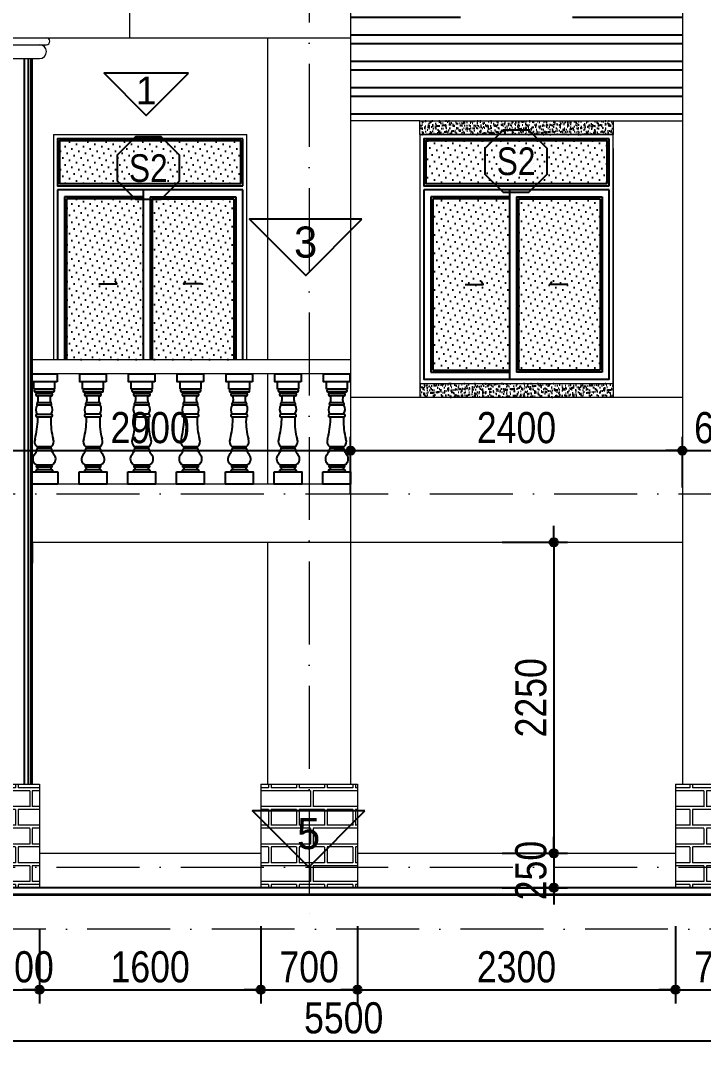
# Model space of a CAD drawing. Extents: x -1107188 to -523840, y 39692 to 514392.
# Drawn here: x -1079960 to -1075025, y 436156 to 443711 of the extents above; entities that cross this region are included whole.
import ezdxf
from ezdxf.enums import TextEntityAlignment as Align

# ---------------------------------------------------------------- set-up
doc = ezdxf.new("R2010")
doc.units = 0
doc.linetypes.add('ACAD_ISO10W100', pattern=[18, 12, -3, 0, -3])
doc.layers.get('DEFPOINTS').update_dxf_attribs({"linetype": 'CONTINUOUS'})
for name, color, linetype in [('DIM', 1, 'CONTINUOUS'), ('DOOR', 20, 'CONTINUOUS'), ('HACTH', 8, 'CONTINUOUS'), ('HATCH', 8, 'CONTINUOUS'), ('KINH 1', 142, 'CONTINUOUS'), ('TAGS', 60, 'CONTINUOUS'), ('TUONG', 131, 'CONTINUOUS')]:
    doc.layers.add(name, color=color, linetype=linetype)
for name, color, linetype, lineweight in [('HACHT', 8, 'CONTINUOUS', 5), ('NET-THAY', 2, 'CONTINUOUS', 13), ('TRUC', 24, 'CONTINUOUS', 0)]:
    doc.layers.add(name, color=color, linetype=linetype, lineweight=lineweight)
doc.styles.add('AVO', font='')
doc.styles.add('HEL-CONDENSE', font='')
doc.styles.add('VNI-HELVE-CONDENSEN', font='')
doc.styles.get('AVO').set_extended_font_data('VNI-Avo')
doc.styles.get('HEL-CONDENSE').set_extended_font_data('VNI-Helve-Condense')
doc.styles.get('VNI-HELVE-CONDENSEN').set_extended_font_data('VNI-Helve-Condense')
doc.dimstyles.new('D100', dxfattribs={"dimtxt": 225, "dimasz": 1.2, "dimexe": 100, "dimexo": 0, "dimgap": 50, "dimtad": 1, "dimdec": 0, "dimzin": 13, "dimdsep": 46, "dimtxsty": 'HEL-CONDENSE', "dimblk": 'D50', "dimcen": 0, "dimclrd": 1, "dimclre": 1, "dimclrt": 7, "dimadec": 0, "dimazin": 0, "dimtfac": 1, "dimtdec": 0, "dimtmove": 0, "dimatfit": 3, "dimldrblk": 'D50', "dimfxl": 1, "dimtolj": 1, "dimtzin": 13, "dimarcsym": 0})
pattern_1 = [(180, (-2397851.25, 149288.5), (-3e-14, -270.968), [387.35, -19.05]), (180, (-2397851.25, 149174.2), (-3e-14, -270.968), [387.35, -19.05]), (180, (-2397952.85, 149153), (-3e-14, -270.968), [184.15, -19.05]), (180, (-2397952.85, 149038.7), (-3e-14, -270.968), [184.15, -19.05]), (270, (-2397851.25, 149288.5), (406.4, -7e-14), [114.3, -156.6672]), (270, (-2397832.2, 149288.5), (406.4, -7e-14), [114.3, -156.6672]), (270, (-2397952.85, 149153.01), (203.2, -4e-14), [114.3, -156.6672]), (270, (-2397933.8, 149153.01), (203.2, -4e-14), [114.3, -156.6672])]
pattern_2 = [(37.5, (-2397851.25, 149588.495), (-1.2000235, 36.7059928), [0, -28.956, 0, -32.385, 0, -30.95625]), (7.5, (-2397851.25, 149588.495), (33.7142462, 53.7618825), [0, -15.621, 0, -26.0985, 0, -10.00125]), (327.5, (-2397874.68, 149588.495), (59.3244278, 0.10778885), [0, -9.525, 0, -34.29, 0, -44.7675]), (317.5, (-2397874.68, 149588.495), (57.266734, 16.7196992), [0, -4.7625, 0, -22.479, 0, -25.7175])]

# ---------------------------------------------------------------- blocks, each defined once
blk = doc.blocks.new('D50')
at = {"layer": 'DIM'}
blk.add_hatch(color=256, dxfattribs=at).paths.add_polyline_path([(25, 0, 1), (-25, 0, 1)])
blk.add_line((25, 0), (100, 0), dxfattribs=at)
blk.add_circle((0, 0), 25, dxfattribs=at)
blk = doc.blocks.new('*D622')
at = {"layer": 'DEFPOINTS', "color": 0, "transparency": 16777216}
for p in [(-1080374.6, 437005), (-1074874.6, 437005), (-1074874.6, 436331.5)]:
    blk.add_point(p, dxfattribs=at)
at = {"layer": 'DIM', "color": 1, "lineweight": -2, "transparency": 16777216}
for p, q in [((-1080374.6, 437005), (-1080374.6, 436231.5)), ((-1074874.6, 437005), (-1074874.6, 436231.5)), ((-1080373.4, 436331.5), (-1074875.8, 436331.5))]:
    blk.add_line(p, q, dxfattribs=at)
at = {"layer": 'DIM', "color": 1, "lineweight": -2, "transparency": 16777216, "xscale": 1.199999999999999, "yscale": 1.199999999999999, "zscale": 1.199999999999999, "rotation": 180}
blk.add_blockref('D50', (-1080374.6, 436331.5), dxfattribs=at)
at = {"layer": 'DIM', "color": 1, "lineweight": -2, "transparency": 16777216, "xscale": 1.199999999999999, "yscale": 1.199999999999999, "zscale": 1.199999999999999}
blk.add_blockref('D50', (-1074874.6, 436331.5), dxfattribs=at)
at = {"layer": 'DIM', "color": 7, "transparency": 16777216, "insert": (-1077624.6, 436496.4), "char_height": 225, "attachment_point": 5, "style": 'HEL-CONDENSE'}
blk.add_mtext('\\A1;5500', dxfattribs=at)
blk = doc.blocks.new('*D625')
at = {"layer": 'DEFPOINTS', "color": 0, "transparency": 16777216}
for p in [(-1098874.6, 437005), (-1065874.6, 437005), (-1065874.6, 435848.2)]:
    blk.add_point(p, dxfattribs=at)
at = {"layer": 'DIM', "color": 1, "lineweight": -2, "transparency": 16777216}
for p, q in [((-1098874.6, 437005), (-1098874.6, 435748.2)), ((-1065874.6, 437005), (-1065874.6, 435748.2)), ((-1098873.4, 435848.2), (-1065875.8, 435848.2))]:
    blk.add_line(p, q, dxfattribs=at)
at = {"layer": 'DIM', "color": 1, "lineweight": -2, "transparency": 16777216, "xscale": 1.199999999999999, "yscale": 1.199999999999999, "zscale": 1.199999999999999, "rotation": 180}
blk.add_blockref('D50', (-1098874.6, 435848.2), dxfattribs=at)
at = {"layer": 'DIM', "color": 1, "lineweight": -2, "transparency": 16777216, "xscale": 1.199999999999999, "yscale": 1.199999999999999, "zscale": 1.199999999999999}
blk.add_blockref('D50', (-1065874.6, 435848.2), dxfattribs=at)
at = {"layer": 'DIM', "color": 7, "transparency": 16777216, "insert": (-1082374.6, 436013.1), "char_height": 225, "attachment_point": 5, "style": 'HEL-CONDENSE'}
blk.add_mtext('\\A1;33000', dxfattribs=at)
blk = doc.blocks.new('KH-CUADI')
at = {"layer": 'TAGS'}
blk.add_lwpolyline([(-124, 300), (-300, 124), (-300, -124), (-124, -300), (124, -300), (300, -124), (300, 124), (124, 300)], close=True, dxfattribs=at)
at = {"layer": 'TAGS', "style": 'VNI-HELVE-CONDENSEN'}
blk.add_attdef('D', text='', height=300, dxfattribs=at).set_placement((0, 0), align=Align.MIDDLE)
blk = doc.blocks.new('A$C5F62150E')
at = {"layer": 'KINH 1'}
h = blk.add_hatch(dxfattribs=at)
h.set_pattern_fill('DOTS', color=256, scale=750, angle=45, style=0)
h.set_pattern_definition([(45, (0, 0), (-16.5728, 49.71845), [0, -46.875])])
h.paths.add_polyline_path([(2528.9, 1072.2), (1218.9, 1072.2), (1218.9, 762.2), (2528.9, 762.2)])
h.paths.add_polyline_path([(1823.9, 652.2), (1268.9, 652.2), (1268.9, -587.8), (1823.9, -587.8)])
h.paths.add_polyline_path([(2478.9, 652.2), (1888.9, 652.2), (1888.9, -587.8), (2478.9, -587.8)])
at = {"layer": 'DOOR'}
for p, q in [((2543.9, 747.2), (2543.9, 1087.2)), ((2543.9, 717.2), (1203.9, 717.2)), ((1823.9, 717.2), (1823.9, -652.8)), ((1823.9, 667.2), (1253.9, 667.2)), ((1253.9, 667.2), (1253.9, -602.8)), ((1873.9, 667.2), (1873.9, -602.8)), ((1873.9, 667.2), (2493.9, 667.2)), ((2493.9, 667.2), (2493.9, -602.8)), ((1253.9, -602.8), (1823.9, -602.8)), ((2493.9, -602.8), (1873.9, -602.8))]:
    blk.add_line(p, q, dxfattribs=at)
at = {"layer": 'DOOR', "color": 8}
for p, q in [((1823.9, 652.2), (1268.9, 652.2)), ((1268.9, 652.2), (1268.9, -587.8)), ((1888.9, 652.2), (1888.9, -587.8)), ((1888.9, 652.2), (2478.9, 652.2)), ((2478.9, 652.2), (2478.9, -587.8)), ((1268.9, -587.8), (1823.9, -587.8)), ((2478.9, -587.8), (1888.9, -587.8))]:
    blk.add_line(p, q, dxfattribs=at)
at = {"layer": 'DOOR'}
for points in [[(2543.9, 1087.2), (1203.9, 1087.2), (1203.9, 747.2), (2543.9, 747.2)], [(1203.9, 717.2), (1203.9, -652.8), (2543.9, -652.8), (2543.9, 717.2)], [(1501.6, 32.3), (1632, 32.3), (1618.7, 53)], [(2246.2, 32.3), (2115.8, 32.3), (2129.1, 53)]]:
    blk.add_lwpolyline(points, dxfattribs=at)
at = {"layer": 'DOOR', "color": 8}
blk.add_lwpolyline([(2528.9, 762.2), (2528.9, 1072.2), (1218.9, 1072.2), (1218.9, 762.2), (2528.9, 762.2)], close=True, dxfattribs=at)
at = {"layer": 'NET-THAY'}
for p, q in [((1173.9, 1117.2), (2573.9, 1117.2)), ((2573.9, -682.8), (2573.9, 1117.2)), ((1173.9, -682.8), (2573.9, -682.8))]:
    blk.add_line(p, q, dxfattribs=at)
blk.add_lwpolyline([(1173.9, 1117.2), (1173.9, -682.8)], dxfattribs=at)
at = {"layer": 'TAGS', "linetype": 'Continuous'}
ref = blk.add_blockref('KH-CUADI', (1871, 924.3), dxfattribs=dict(at, xscale=0.75, yscale=0.75, zscale=0.75, rotation=180))
ref.add_attrib('D', 'S2', dxfattribs={"color": 7, "height": 200, "style": 'VNI-HELVE-CONDENSEN'}).set_placement((1871, 924.3), align=Align.MIDDLE)
blk = doc.blocks.new('A$C316E34DD')
at = {"layer": 'HATCH', "ltscale": 100}
for p, q in [((-1700, -1131), (-1700, -600)), ((-200, -600), (-200, -1131)), ((-1553, -1131), (-1700, -1131)), ((-326, -1321), (-1548, -1321)), ((-310, -1131), (-1545, -1131)), ((-366, -1442), (-1534, -1442)), ((-200, -1131), (-310, -1131)), ((-476, -2106), (-1424, -2106)), ((-418, -1607), (-1405, -1607)), ((-445, -2268), (-1455, -2268)), ((-1477, -3145), (-1477, -3145)), ((-1407, -3305), (-1407, -3145)), ((-456, -3145), (-456, -3305)), ((-423, -3145), (-423, -3145)), ((-423, -3145), (-423, -3145)), ((-1483, -6769), (-1506, -6769)), ((-407, -6769), (-1483, -6769)), ((-1471, -6664), (-1471, -6629)), ((-419, -6629), (-1471, -6629)), ((-419, -6664), (-419, -6629)), ((-407, -6769), (-384, -6769)), ((-1950, -7509), (-1950, -7100)), ((-1950, -7100), (50, -7100)), ((-1553, -7092), (-1553, -7065)), ((-1506, -6960), (-1483, -6960)), ((-408, -6960), (-1483, -6960)), ((-384, -6960), (-407, -6960)), ((-337, -7100), (-337, -7065)), ((50, -7100), (50, -8000))]:
    blk.add_line(p, q, dxfattribs=at)
at = {"layer": 'HATCH'}
for p, q in [((-477, -2942), (-1423, -2942)), ((-423, -3145), (-1477, -3145)), ((-1407, -3305), (-1407, -3305)), ((-428, -5284), (-1462, -5284)), ((-411, -5584), (-1479, -5584)), ((-428, -5422), (-1462, -5422))]:
    blk.add_line(p, q, dxfattribs=at)
at = {"layer": 'HATCH', "ltscale": 100}
for points in [[(0, -600), (-1900, -600), (-1900, 0), (0, 0)], [(-1950, -7100), (50, -7100), (50, -8000), (-1950, -8000)]]:
    blk.add_lwpolyline(points, close=True, dxfattribs=at)
for centre, radius, start, end in [((-1568, -1226), 96.1, 81.04063, 278.95937), ((-1443, -1504), 110, 145.74499, 290.55759), ((-1544, -1381), 61.1, 279.00745, 98.57104), ((-457, -1504), 110, 249.44241, 34.25501), ((-356, -1381), 61.1, 81.42896, 260.99255), ((-295, -1226), 96.1, 261.04063, 98.95937), ((-1397, -2195), 93.4, 106.5212, 231.38032), ((-2166, -1828), 793, 339.46604, 16.15651), ((266, -1828), 793, 163.84349, 200.53396), ((-503, -2195), 93.4, 308.61968, 73.4788), ((-1011, -2588), 548, 144.26256, 219.8085), ((-1447, -3044), 105, 76.61742, 253.45106), ((-878, -2585), 537, 318.27536, 36.14377), ((-453, -3044), 105, 286.54894, 103.38258), ((-7920, -3111), 6516, 345.58132, 358.29559), ((4019, -3512), 4480, 177.34976, 195.82371), ((-1216, -4924), 437, 154.15261, 235.68676), ((-1472, -5353), 69.6, 277.58369, 82.41631), ((-418, -5353), 69.6, 97.58369, 262.41631), ((-684, -4924), 437, 304.31324, 25.84739), ((-1276, -6170), 499, 154.73284, 247.08631), ((-6002, -2837), 5292, 323.87103, 328.73129), ((-1388, -5511), 116, 129.86233, 218.70042), ((-502, -5511), 116, 321.29958, 50.13767), ((-614, -6170), 499, 292.91369, 25.26716), ((4112, -2837), 5292, 211.26871, 216.12897), ((-1455, -6728), 65.2, 103.49234, 219.78106), ((-1512, -6865), 99.6, 287.26116, 72.73884), ((-378, -6865), 99.6, 107.26116, 252.73884), ((-435, -6728), 65.2, 320.21894, 76.50766), ((-1494, -7028), 69.2, 99.62604, 212.15859), ((-396, -7028), 69.2, 327.84141, 80.37396)]:
    blk.add_arc(centre, radius, start, end, dxfattribs=at)
blk = doc.blocks.new('*D646')
at = {"layer": 'DEFPOINTS', "color": 0, "linetype": 'Continuous', "transparency": 16777216}
for p in [(-1077574.6, 440602), (-1080474.6, 440429.8), (-1077574.6, 440288.7)]:
    blk.add_point(p, dxfattribs=at)
at = {"layer": 'DIM', "color": 1, "linetype": 'Continuous', "lineweight": -2, "transparency": 16777216}
for p, q in [((-1080474.6, 440429.8), (-1080474.6, 440702)), ((-1077574.6, 440288.7), (-1077574.6, 440702)), ((-1080473.4, 440602), (-1077575.8, 440602))]:
    blk.add_line(p, q, dxfattribs=at)
at = {"layer": 'DIM', "color": 1, "linetype": 'Continuous', "lineweight": -2, "transparency": 16777216, "xscale": 1.199999999999999, "yscale": 1.199999999999999, "zscale": 1.199999999999999, "rotation": 180}
blk.add_blockref('D50', (-1080474.6, 440602), dxfattribs=at)
at = {"layer": 'DIM', "color": 1, "linetype": 'Continuous', "lineweight": -2, "transparency": 16777216, "xscale": 1.199999999999999, "yscale": 1.199999999999999, "zscale": 1.199999999999999}
blk.add_blockref('D50', (-1077574.6, 440602), dxfattribs=at)
at = {"layer": 'DIM', "color": 7, "linetype": 'Continuous', "transparency": 16777216, "insert": (-1079024.6, 440766.9), "char_height": 225, "attachment_point": 5, "style": 'HEL-CONDENSE'}
blk.add_mtext('\\A1;2900', dxfattribs=at)
blk = doc.blocks.new('*D659')
at = {"layer": 'DEFPOINTS', "color": 0, "linetype": 'Continuous', "transparency": 16777216}
for p in [(-1075174.6, 440602), (-1075174.6, 440335.8), (-1077574.6, 440288.7)]:
    blk.add_point(p, dxfattribs=at)
at = {"layer": 'DIM', "color": 1, "linetype": 'Continuous', "lineweight": -2, "transparency": 16777216}
for p, q in [((-1077574.6, 440288.7), (-1077574.6, 440702)), ((-1075174.6, 440335.8), (-1075174.6, 440702)), ((-1077573.4, 440602), (-1075175.8, 440602))]:
    blk.add_line(p, q, dxfattribs=at)
at = {"layer": 'DIM', "color": 1, "linetype": 'Continuous', "lineweight": -2, "transparency": 16777216, "xscale": 1.199999999999999, "yscale": 1.199999999999999, "zscale": 1.199999999999999, "rotation": 180}
blk.add_blockref('D50', (-1077574.6, 440602), dxfattribs=at)
at = {"layer": 'DIM', "color": 1, "linetype": 'Continuous', "lineweight": -2, "transparency": 16777216, "xscale": 1.199999999999999, "yscale": 1.199999999999999, "zscale": 1.199999999999999}
blk.add_blockref('D50', (-1075174.6, 440602), dxfattribs=at)
at = {"layer": 'DIM', "color": 7, "linetype": 'Continuous', "transparency": 16777216, "insert": (-1076374.6, 440766.9), "char_height": 225, "attachment_point": 5, "style": 'HEL-CONDENSE'}
blk.add_mtext('\\A1;2400', dxfattribs=at)
blk = doc.blocks.new('*D660')
at = {"layer": 'DEFPOINTS', "color": 0, "linetype": 'Continuous', "transparency": 16777216}
for p in [(-1074574.6, 440602), (-1075174.6, 440335.8), (-1074574.6, 440388.3)]:
    blk.add_point(p, dxfattribs=at)
at = {"layer": 'DIM', "color": 1, "linetype": 'Continuous', "lineweight": -2, "transparency": 16777216}
for p, q in [((-1075174.6, 440335.8), (-1075174.6, 440702)), ((-1074574.6, 440388.3), (-1074574.6, 440702)), ((-1075173.4, 440602), (-1074575.8, 440602))]:
    blk.add_line(p, q, dxfattribs=at)
at = {"layer": 'DIM', "color": 1, "linetype": 'Continuous', "lineweight": -2, "transparency": 16777216, "xscale": 1.199999999999999, "yscale": 1.199999999999999, "zscale": 1.199999999999999, "rotation": 180}
blk.add_blockref('D50', (-1075174.6, 440602), dxfattribs=at)
at = {"layer": 'DIM', "color": 1, "linetype": 'Continuous', "lineweight": -2, "transparency": 16777216, "xscale": 1.199999999999999, "yscale": 1.199999999999999, "zscale": 1.199999999999999}
blk.add_blockref('D50', (-1074574.6, 440602), dxfattribs=at)
at = {"layer": 'DIM', "color": 7, "linetype": 'Continuous', "transparency": 16777216, "insert": (-1074874.6, 440766.9), "char_height": 225, "attachment_point": 5, "style": 'HEL-CONDENSE'}
blk.add_mtext('\\A1;600', dxfattribs=at)
blk = doc.blocks.new('*D717')
at = {"layer": 'DEFPOINTS', "color": 0, "linetype": 'Continuous', "transparency": 16777216}
for p in [(-1080224.6, 437129.3), (-1079824.6, 437139.7), (-1079824.6, 436700.7)]:
    blk.add_point(p, dxfattribs=at)
at = {"layer": 'DIM', "color": 1, "linetype": 'Continuous', "lineweight": -2, "transparency": 16777216}
for p, q in [((-1080224.6, 437129.3), (-1080224.6, 436600.7)), ((-1079824.6, 437139.7), (-1079824.6, 436600.7)), ((-1080223.4, 436700.7), (-1079825.8, 436700.7))]:
    blk.add_line(p, q, dxfattribs=at)
at = {"layer": 'DIM', "color": 1, "linetype": 'Continuous', "lineweight": -2, "transparency": 16777216, "xscale": 1.199999999999999, "yscale": 1.199999999999999, "zscale": 1.199999999999999, "rotation": 180}
blk.add_blockref('D50', (-1080224.6, 436700.7), dxfattribs=at)
at = {"layer": 'DIM', "color": 1, "linetype": 'Continuous', "lineweight": -2, "transparency": 16777216, "xscale": 1.199999999999999, "yscale": 1.199999999999999, "zscale": 1.199999999999999}
blk.add_blockref('D50', (-1079824.6, 436700.7), dxfattribs=at)
at = {"layer": 'DIM', "color": 7, "linetype": 'Continuous', "transparency": 16777216, "insert": (-1079936.8, 436865.6), "char_height": 225, "attachment_point": 5, "style": 'HEL-CONDENSE'}
blk.add_mtext('\\A1;400', dxfattribs=at)
blk = doc.blocks.new('*D718')
at = {"layer": 'DEFPOINTS', "color": 0, "linetype": 'Continuous', "transparency": 16777216}
for p in [(-1078224.6, 437162), (-1079824.6, 437139.7), (-1078224.6, 436700.7)]:
    blk.add_point(p, dxfattribs=at)
at = {"layer": 'DIM', "color": 1, "linetype": 'Continuous', "lineweight": -2, "transparency": 16777216}
for p, q in [((-1078224.6, 437162), (-1078224.6, 436600.7)), ((-1079824.6, 437139.7), (-1079824.6, 436600.7)), ((-1079823.4, 436700.7), (-1078225.8, 436700.7))]:
    blk.add_line(p, q, dxfattribs=at)
at = {"layer": 'DIM', "color": 1, "linetype": 'Continuous', "lineweight": -2, "transparency": 16777216, "xscale": 1.199999999999999, "yscale": 1.199999999999999, "zscale": 1.199999999999999, "rotation": 180}
blk.add_blockref('D50', (-1079824.6, 436700.7), dxfattribs=at)
at = {"layer": 'DIM', "color": 1, "linetype": 'Continuous', "lineweight": -2, "transparency": 16777216, "xscale": 1.199999999999999, "yscale": 1.199999999999999, "zscale": 1.199999999999999}
blk.add_blockref('D50', (-1078224.6, 436700.7), dxfattribs=at)
at = {"layer": 'DIM', "color": 7, "linetype": 'Continuous', "transparency": 16777216, "insert": (-1079024.6, 436865.6), "char_height": 225, "attachment_point": 5, "style": 'HEL-CONDENSE'}
blk.add_mtext('\\A1;1600', dxfattribs=at)
blk = doc.blocks.new('*D719')
at = {"layer": 'DEFPOINTS', "color": 0, "linetype": 'Continuous', "transparency": 16777216}
for p in [(-1078224.6, 437162), (-1077524.6, 437162), (-1077524.6, 436700.7)]:
    blk.add_point(p, dxfattribs=at)
at = {"layer": 'DIM', "color": 1, "linetype": 'Continuous', "lineweight": -2, "transparency": 16777216}
for p, q in [((-1078224.6, 437162), (-1078224.6, 436600.7)), ((-1077524.6, 437162), (-1077524.6, 436600.7)), ((-1078223.4, 436700.7), (-1077525.8, 436700.7))]:
    blk.add_line(p, q, dxfattribs=at)
at = {"layer": 'DIM', "color": 1, "linetype": 'Continuous', "lineweight": -2, "transparency": 16777216, "xscale": 1.199999999999999, "yscale": 1.199999999999999, "zscale": 1.199999999999999, "rotation": 180}
blk.add_blockref('D50', (-1078224.6, 436700.7), dxfattribs=at)
at = {"layer": 'DIM', "color": 1, "linetype": 'Continuous', "lineweight": -2, "transparency": 16777216, "xscale": 1.199999999999999, "yscale": 1.199999999999999, "zscale": 1.199999999999999}
blk.add_blockref('D50', (-1077524.6, 436700.7), dxfattribs=at)
at = {"layer": 'DIM', "color": 7, "linetype": 'Continuous', "transparency": 16777216, "insert": (-1077874.6, 436865.6), "char_height": 225, "attachment_point": 5, "style": 'HEL-CONDENSE'}
blk.add_mtext('\\A1;700', dxfattribs=at)
blk = doc.blocks.new('*D720')
at = {"layer": 'DEFPOINTS', "color": 0, "linetype": 'Continuous', "transparency": 16777216}
for p in [(-1077524.6, 437162), (-1075224.6, 437162), (-1075224.6, 436700.7)]:
    blk.add_point(p, dxfattribs=at)
at = {"layer": 'DIM', "color": 1, "linetype": 'Continuous', "lineweight": -2, "transparency": 16777216}
for p, q in [((-1077524.6, 437162), (-1077524.6, 436600.7)), ((-1075224.6, 437162), (-1075224.6, 436600.7)), ((-1077523.4, 436700.7), (-1075225.8, 436700.7))]:
    blk.add_line(p, q, dxfattribs=at)
at = {"layer": 'DIM', "color": 1, "linetype": 'Continuous', "lineweight": -2, "transparency": 16777216, "xscale": 1.199999999999999, "yscale": 1.199999999999999, "zscale": 1.199999999999999, "rotation": 180}
blk.add_blockref('D50', (-1077524.6, 436700.7), dxfattribs=at)
at = {"layer": 'DIM', "color": 1, "linetype": 'Continuous', "lineweight": -2, "transparency": 16777216, "xscale": 1.199999999999999, "yscale": 1.199999999999999, "zscale": 1.199999999999999}
blk.add_blockref('D50', (-1075224.6, 436700.7), dxfattribs=at)
at = {"layer": 'DIM', "color": 7, "linetype": 'Continuous', "transparency": 16777216, "insert": (-1076374.6, 436865.6), "char_height": 225, "attachment_point": 5, "style": 'HEL-CONDENSE'}
blk.add_mtext('\\A1;2300', dxfattribs=at)
blk = doc.blocks.new('*D721')
at = {"layer": 'DEFPOINTS', "color": 0, "linetype": 'Continuous', "transparency": 16777216}
for p in [(-1074524.6, 437262), (-1075224.6, 437162), (-1074524.6, 436700.7)]:
    blk.add_point(p, dxfattribs=at)
at = {"layer": 'DIM', "color": 1, "linetype": 'Continuous', "lineweight": -2, "transparency": 16777216}
for p, q in [((-1074524.6, 437262), (-1074524.6, 436600.7)), ((-1075224.6, 437162), (-1075224.6, 436600.7)), ((-1075223.4, 436700.7), (-1074525.8, 436700.7))]:
    blk.add_line(p, q, dxfattribs=at)
at = {"layer": 'DIM', "color": 1, "linetype": 'Continuous', "lineweight": -2, "transparency": 16777216, "xscale": 1.199999999999999, "yscale": 1.199999999999999, "zscale": 1.199999999999999, "rotation": 180}
blk.add_blockref('D50', (-1075224.6, 436700.7), dxfattribs=at)
at = {"layer": 'DIM', "color": 1, "linetype": 'Continuous', "lineweight": -2, "transparency": 16777216, "xscale": 1.199999999999999, "yscale": 1.199999999999999, "zscale": 1.199999999999999}
blk.add_blockref('D50', (-1074524.6, 436700.7), dxfattribs=at)
at = {"layer": 'DIM', "color": 7, "linetype": 'Continuous', "transparency": 16777216, "insert": (-1074874.6, 436865.6), "char_height": 225, "attachment_point": 5, "style": 'HEL-CONDENSE'}
blk.add_mtext('\\A1;700', dxfattribs=at)
blk = doc.blocks.new('*D742')
at = {"layer": 'DEFPOINTS', "color": 0, "linetype": 'Continuous', "transparency": 16777216}
for p in [(-1076477.6, 439938.7), (-1076477.6, 437688.7), (-1076104.5, 437688.7)]:
    blk.add_point(p, dxfattribs=at)
at = {"layer": 'DIM', "color": 1, "linetype": 'Continuous', "lineweight": -2, "transparency": 16777216}
for p, q in [((-1076477.6, 439938.7), (-1076004.5, 439938.7)), ((-1076104.5, 439937.5), (-1076104.5, 437689.9)), ((-1076477.6, 437688.7), (-1076004.5, 437688.7))]:
    blk.add_line(p, q, dxfattribs=at)
at = {"layer": 'DIM', "color": 1, "linetype": 'Continuous', "lineweight": -2, "transparency": 16777216, "xscale": 1.199999999999999, "yscale": 1.199999999999999, "zscale": 1.199999999999999}
for p, rotation in [((-1076104.5, 439938.7), 90), ((-1076104.5, 437688.7), 270)]:
    blk.add_blockref('D50', p, dxfattribs=dict(at, rotation=rotation))
at = {"layer": 'DIM', "color": 7, "linetype": 'Continuous', "transparency": 16777216, "insert": (-1076269.4, 438813.7), "char_height": 225, "attachment_point": 5, "rotation": 90, "style": 'HEL-CONDENSE'}
blk.add_mtext('\\A1;2250', dxfattribs=at)
blk = doc.blocks.new('*D743')
at = {"layer": 'DEFPOINTS', "color": 0, "linetype": 'Continuous', "transparency": 16777216}
for p in [(-1076477.6, 437688.7), (-1076477.6, 437438.7), (-1076104.5, 437438.7)]:
    blk.add_point(p, dxfattribs=at)
at = {"layer": 'DIM', "color": 1, "linetype": 'Continuous', "lineweight": -2, "transparency": 16777216}
for p, q in [((-1076477.6, 437688.7), (-1076004.5, 437688.7)), ((-1076104.5, 437687.5), (-1076104.5, 437439.9)), ((-1076477.6, 437438.7), (-1076004.5, 437438.7))]:
    blk.add_line(p, q, dxfattribs=at)
at = {"layer": 'DIM', "color": 1, "linetype": 'Continuous', "lineweight": -2, "transparency": 16777216, "xscale": 1.199999999999999, "yscale": 1.199999999999999, "zscale": 1.199999999999999}
for p, rotation in [((-1076104.5, 437688.7), 90), ((-1076104.5, 437438.7), 270)]:
    blk.add_blockref('D50', p, dxfattribs=dict(at, rotation=rotation))
at = {"layer": 'DIM', "color": 7, "linetype": 'Continuous', "transparency": 16777216, "insert": (-1076269.4, 437563.7), "char_height": 225, "attachment_point": 5, "rotation": 90, "style": 'HEL-CONDENSE'}
blk.add_mtext('\\A1;250', dxfattribs=at)
blk = doc.blocks.new('TUONG-NAM')
at = {"layer": 'TAGS'}
blk.add_lwpolyline([(-452.5, -452.5), (452.5, -452.5), (0, 0)], close=True, dxfattribs=at)
at = {"layer": 'TAGS', "linetype": 'Continuous', "style": 'AVO'}
blk.add_attdef('KH-TUONG', text='', height=250, dxfattribs=at).set_placement((0.5, -269.3), align=Align.MIDDLE_CENTER)

msp = doc.modelspace()

# ---------------------------------------------------------------- hatches: boundary and pattern name
at = {"layer": 'HACHT'}
h = msp.add_hatch(dxfattribs=at)
h.set_pattern_fill('AR-BRELM', color=256, scale=2, angle=180, style=0)
h.set_pattern_definition(pattern_1)
h.paths.add_polyline_path([(-1080074.574, 438188.696), (-1080224.574, 438188.696), (-1080224.574, 437588.696), (-1080074.574, 437588.696)])
h.paths.add_polyline_path([(-1080074.574, 437588.696), (-1080224.574, 437588.696), (-1080224.574, 437438.696), (-1080074.574, 437438.696)])
h.paths.add_polyline_path([(-1079824.574, 437588.696), (-1079824.574, 438188.696), (-1080074.574, 438188.696), (-1080074.574, 437588.696)])
h.paths.add_polyline_path([(-1079824.574, 437438.696), (-1079824.574, 437588.696), (-1080074.574, 437588.696), (-1080074.574, 437438.696)])
h = msp.add_hatch(dxfattribs=at)
h.set_pattern_fill('AR-BRELM', color=256, scale=2, angle=180, style=0)
h.set_pattern_definition(pattern_1)
h.paths.add_polyline_path([(-1078224.574, 438188.696), (-1078224.574, 437438.696), (-1077524.574, 437438.696), (-1077524.574, 438188.696)])
h = msp.add_hatch(dxfattribs=at)
h.set_pattern_fill('AR-BRELM', color=256, scale=2, angle=180, style=0)
h.set_pattern_definition(pattern_1)
h.paths.add_polyline_path([(-1074524.574, 437438.696), (-1074524.574, 438188.696), (-1075224.574, 438188.696), (-1075224.574, 437438.696)])
at = {"layer": 'HACTH'}
h = msp.add_hatch(dxfattribs=at)
h.set_pattern_fill('ANSI32', color=256, scale=20, angle=135, style=0)
h.set_pattern_definition([(180, (-1261255.66, -61849.44), (-1e-14, -190.5), []), (180, (-1261319.16, -61785.94), (-1e-14, -190.5), [])])
h.paths.add_polyline_path([(-1075174.574, 444588.696), (-1077574.574, 444588.696), (-1077574.574, 443888.696), (-1076824.574, 443888.696), (-1076824.574, 444013.696, 0.41421356), (-1076774.574, 444063.696), (-1075974.574, 444063.696, 0.41421356), (-1075924.574, 444013.696), (-1075924.574, 443888.696), (-1075174.574, 443888.696)])
h.paths.add_polyline_path([(-1072174.574, 444476.815), (-1074574.574, 444476.815), (-1074574.574, 443888.696), (-1073824.574, 443888.696), (-1073824.574, 444013.696, 0.41421356), (-1073774.574, 444063.696), (-1072974.574, 444063.696, 0.41421356), (-1072924.574, 444013.696), (-1072924.574, 443888.696), (-1072174.574, 443888.696)])
h.paths.add_polyline_path([(-1072174.574, 444588.696), (-1074574.574, 444588.696), (-1074574.574, 444488.696), (-1072174.574, 444488.696)])
edge = h.paths.add_edge_path()
edge.add_line((-1077574.574, 442988.696), (-1075174.574, 442988.696))
edge.add_line((-1075174.574, 442988.696), (-1075174.574, 443888.696))
edge.add_line((-1075174.574, 443888.696), (-1075924.574, 443888.696))
edge.add_line((-1075924.574, 443888.696), (-1075924.574, 443763.696))
edge.add_arc((-1075924.574, 443713.696), 50, 90, 180)
edge.add_line((-1075974.574, 443713.696), (-1076774.574, 443713.696))
edge.add_arc((-1076824.574, 443713.696), 50, 0, 90)
edge.add_line((-1076824.574, 443763.696), (-1076824.574, 443888.696))
edge.add_line((-1076824.574, 443888.696), (-1077574.574, 443888.696))
edge.add_line((-1077574.574, 443888.696), (-1077574.574, 442988.696))
edge = h.paths.add_edge_path()
edge.add_line((-1074574.574, 442988.696), (-1072174.574, 442988.696))
edge.add_line((-1072174.574, 442988.696), (-1072174.574, 443888.696))
edge.add_line((-1072174.574, 443888.696), (-1072924.574, 443888.696))
edge.add_line((-1072924.574, 443888.696), (-1072924.574, 443763.696))
edge.add_arc((-1072924.574, 443713.696), 50, 90, 180)
edge.add_line((-1072974.574, 443713.696), (-1073774.574, 443713.696))
edge.add_arc((-1073824.574, 443713.696), 50, 0, 90)
edge.add_line((-1073824.574, 443763.696), (-1073824.574, 443888.696))
edge.add_line((-1073824.574, 443888.696), (-1074574.574, 443888.696))
edge.add_line((-1074574.574, 443888.696), (-1074574.574, 442988.696))
at = {"layer": 'HATCH'}
h = msp.add_hatch(dxfattribs=at)
h.set_pattern_fill('AR-SAND', color=256, scale=0.75, style=0)
h.set_pattern_definition(pattern_2)
h.paths.add_polyline_path([(-1077074.579, 442988.696), (-1075674.579, 442988.696), (-1075674.579, 442888.696), (-1077074.579, 442888.696)])
h = msp.add_hatch(dxfattribs=at)
h.set_pattern_fill('AR-SAND', color=256, scale=0.75, style=0)
h.set_pattern_definition(pattern_2)
h.paths.add_polyline_path([(-1075674.574, 441088.696), (-1077074.574, 441088.696), (-1077074.574, 440988.696), (-1075674.574, 440988.696)])
at = {"layer": 'KINH 1'}
h = msp.add_hatch(dxfattribs=at)
h.set_pattern_fill('DOTS', color=256, scale=750, angle=45, style=0)
h.set_pattern_definition([(45, (-2142156.77, 739920.2), (-16.5728152, 49.7184456), [0, -46.875])])
h.paths.add_polyline_path([(-1078419.574, 442423.696), (-1079009.574, 442423.696), (-1079009.574, 441258.696), (-1078419.574, 441258.696)])
h.paths.add_polyline_path([(-1079074.574, 442423.696), (-1079629.574, 442423.696), (-1079629.574, 441258.696), (-1079074.574, 441258.696)])
h.paths.add_polyline_path([(-1078369.574, 442843.696), (-1079679.574, 442843.696), (-1079679.574, 442533.696), (-1078369.574, 442533.696)])

# ---------------------------------------------------------------- linework, layer by layer
at = {"layer": 'DOOR'}
for p, q in [((-1078354.574, 442518.696), (-1078354.574, 442858.696)), ((-1078354.574, 442488.696), (-1079694.574, 442488.696)), ((-1079074.574, 442488.696), (-1079074.574, 441258.696)), ((-1079074.574, 442438.696), (-1079644.574, 442438.696)), ((-1079644.574, 442438.696), (-1079644.574, 441258.696)), ((-1079024.574, 442438.696), (-1079024.574, 441258.696)), ((-1079024.574, 442438.696), (-1078404.574, 442438.696)), ((-1078404.574, 442438.696), (-1078404.574, 441258.696))]:
    msp.add_line(p, q, dxfattribs=at)
at = {"layer": 'DOOR', "color": 8}
for p, q in [((-1079074.574, 442423.696), (-1079629.574, 442423.696)), ((-1079629.574, 442423.696), (-1079629.574, 441258.696)), ((-1079009.574, 442423.696), (-1079009.574, 441258.696)), ((-1079009.574, 442423.696), (-1078419.574, 442423.696)), ((-1078419.574, 442423.696), (-1078419.574, 441258.696))]:
    msp.add_line(p, q, dxfattribs=at)
at = {"layer": 'DOOR'}
for points in [[(-1078354.574, 442858.696), (-1079694.574, 442858.696), (-1079694.574, 442518.696), (-1078354.574, 442518.696)], [(-1079694.574, 442488.696), (-1079694.574, 441258.696)], [(-1078354.574, 441258.696), (-1078354.574, 442488.696)], [(-1079396.888, 441809.066), (-1079266.493, 441809.066), (-1079279.783, 441829.793)], [(-1078652.259, 441809.066), (-1078782.655, 441809.066), (-1078769.365, 441829.793)]]:
    msp.add_lwpolyline(points, dxfattribs=at)
at = {"layer": 'DOOR', "color": 8}
msp.add_lwpolyline([(-1078369.574, 442533.696), (-1078369.574, 442843.696), (-1079679.574, 442843.696), (-1079679.574, 442533.696), (-1078369.574, 442533.696)], close=True, dxfattribs=at)
at = {"layer": 'HATCH'}
for p, q in [((-1079934.574, 438188.696), (-1079934.574, 443438.696)), ((-1079904.574, 438188.696), (-1079904.574, 443438.696)), ((-1079884.574, 438188.696), (-1079884.574, 443438.696)), ((-1079744.03, 440864.477), (-1079838.551, 440864.477)), ((-1079738.603, 440844.173), (-1079843.979, 440844.173)), ((-1079836.979, 440828.235), (-1079836.979, 440828.235)), ((-1079739.046, 440630.271), (-1079842.535, 440630.271)), ((-1079737.43, 440600.339), (-1079844.151, 440600.339)), ((-1079739.046, 440616.477), (-1079842.535, 440616.477))]:
    msp.add_line(p, q, dxfattribs=at)
at = {"layer": 'HATCH', "ltscale": 100}
for p, q in [((-1079874.574, 441158.697), (-1079696.291, 441158.697)), ((-1079696.291, 441158.697), (-1079696.291, 441098.697)), ((-1079696.291, 441098.697), (-1079874.574, 441098.697)), ((-1079866.291, 441045.58), (-1079866.291, 441098.697)), ((-1079716.291, 441098.697), (-1079716.291, 441045.58)), ((-1079851.601, 441045.58), (-1079866.291, 441045.58)), ((-1079728.935, 441026.621), (-1079851.136, 441026.621)), ((-1079727.242, 441045.58), (-1079850.831, 441045.58)), ((-1079732.847, 441014.528), (-1079849.734, 441014.528)), ((-1079716.291, 441045.58), (-1079727.242, 441045.58)), ((-1079740.746, 440931.862), (-1079841.836, 440931.862)), ((-1079743.92, 440948.117), (-1079838.661, 440948.117)), ((-1079738.087, 440998.005), (-1079836.755, 440998.005)), ((-1079843.979, 440844.173), (-1079843.979, 440844.173)), ((-1079836.979, 440828.235), (-1079836.979, 440844.173)), ((-1079741.864, 440844.173), (-1079741.864, 440828.235)), ((-1079738.603, 440844.173), (-1079738.603, 440844.173)), ((-1079738.603, 440844.173), (-1079738.603, 440844.173)), ((-1079844.58, 440481.753), (-1079846.849, 440481.753)), ((-1079737.001, 440481.753), (-1079844.58, 440481.753)), ((-1079843.36, 440492.264), (-1079843.36, 440495.767)), ((-1079738.221, 440495.767), (-1079843.36, 440495.767)), ((-1079738.221, 440492.264), (-1079738.221, 440495.767)), ((-1079737.001, 440481.753), (-1079734.732, 440481.753)), ((-1079874.574, 440448.699), (-1079691.291, 440448.699)), ((-1079874.574, 440448.699), (-1079691.291, 440448.699)), ((-1079851.553, 440449.471), (-1079851.553, 440452.226)), ((-1079846.849, 440462.737), (-1079844.58, 440462.737)), ((-1079737.047, 440462.737), (-1079844.58, 440462.737)), ((-1079734.732, 440462.737), (-1079737.001, 440462.737)), ((-1079730.029, 440448.699), (-1079730.029, 440452.226)), ((-1079691.291, 440448.699), (-1079691.291, 440358.696)), ((-1079691.291, 440448.699), (-1079691.291, 440358.696)), ((-1079691.291, 440358.696), (-1079874.574, 440358.696))]:
    msp.add_line(p, q, dxfattribs=at)
for centre, major_axis, start_param, end_param in [((-1079853.097, 441036.092), (6.792, 6.792), 0.62902767, 4.08336131), ((-1079840.625, 441008.325), (-7.793, 7.793), 0.18753549, 2.7149921), ((-1079850.69, 441020.562), (4.32, 4.32), 4.08420044, 7.21817629), ((-1079741.957, 441008.325), (7.793, 7.793), 3.56819321, 6.09564982), ((-1079731.891, 441020.562), (-4.32, 4.32), -0.93499098, 2.19898487), ((-1079725.746, 441036.092), (-6.792, 6.792), 2.199824, 5.65415763), ((-1079797.364, 440899.861), (38.741, 38.741), 1.73245845, 3.05098381), ((-1079836.005, 440939.161), (6.606, 6.606), 1.0737475, 3.2529503), ((-1079912.933, 440975.936), (56.081, 56.081), 5.13940201, 5.77977146), ((-1079669.649, 440975.936), (-56.081, 56.081), 0.50341384, 1.1437833), ((-1079784.092, 440900.202), (-37.956, 37.956), 3.1987584, 4.55781861), ((-1079746.577, 440939.161), (6.606, 6.606), 4.60103134, 6.78023413), ((-1079840.984, 440854.25), (-7.433, 7.433), -1.01896822, 2.06736102), ((-1079741.597, 440854.25), (-7.433, 7.433), 2.64502796, 5.7313572), ((-1080488.29, 440847.616), (108.921, 642.432), 4.62868277, 4.85058863), ((-1079294.355, 440807.521), (-316.776, 316.776), 0.73914274, 1.06157394), ((-1079817.925, 440666.33), (-30.87, 30.87), 0.33427616, 1.75731555), ((-1079843.453, 440623.374), (-4.92, 4.92), 2.48855478, 5.36542685), ((-1079738.128, 440623.374), (4.92, 4.92), 0.91775845, 3.79463053), ((-1079764.657, 440666.33), (30.87, 30.87), 4.52586976, 5.94890914), ((-1079823.939, 440541.714), (35.272, 35.272), 1.91519944, 3.52707152), ((-1080296.448, 440875.001), (-374.173, 374.173), 3.2964214, 3.38124896), ((-1079835.109, 440607.583), (-8.193, 8.193), -0.0896693, 1.46084787), ((-1079746.472, 440607.583), (8.193, 8.193), 4.82233744, 6.37285461), ((-1079757.642, 440541.714), (-35.272, 35.272), 2.75611379, 4.36798587), ((-1079285.133, 440875.001), (374.173, 374.173), 2.90193635, 2.98676391), ((-1079841.839, 440485.924), (-4.61, 4.61), -0.54991234, 1.4797086), ((-1079847.534, 440472.245), (7.04, 7.04), 4.22825482, 6.76731947), ((-1079734.047, 440472.245), (-7.04, 7.04), -0.48413416, 2.05493049), ((-1079739.742, 440485.924), (4.61, 4.61), 4.80347671, 6.83309765), ((-1079845.691, 440455.911), (-4.896, 4.896), -0.61739213, 1.34667151), ((-1079735.89, 440455.911), (4.896, 4.896), 4.93651379, 6.90057744)]:
    msp.add_ellipse(centre, major_axis=major_axis, ratio=1, start_param=start_param, end_param=end_param, dxfattribs=at)
at = {"layer": 'NET-THAY'}
for p, q in [((-1079174.574, 444108.696), (-1079174.574, 443588.696)), ((-1079874.574, 438188.696), (-1079874.574, 443438.696)), ((-1077074.579, 442988.696), (-1077574.579, 442988.696)), ((-1075674.579, 442988.696), (-1075174.579, 442988.696)), ((-1079724.574, 442888.696), (-1078324.579, 442888.696)), ((-1078324.574, 441258.696), (-1078324.574, 442888.696)), ((-1077574.574, 441258.696), (-1079874.574, 441258.696)), ((-1077574.574, 441158.696), (-1079874.574, 441158.696)), ((-1077574.574, 440358.696), (-1079874.574, 440358.696)), ((-1079824.574, 438188.696), (-1079824.574, 437438.696)), ((-1079824.574, 437688.696), (-1078224.574, 437688.696)), ((-1077524.574, 437688.696), (-1075224.574, 437688.696))]:
    msp.add_line(p, q, dxfattribs=at)
for points in [[(-1077574.574, 447488.696), (-1077574.574, 438188.696)], [(-1075174.574, 447488.696), (-1075174.574, 438188.696)], [(-1087174.574, 443588.696), (-1077574.574, 443588.696)], [(-1078174.574, 443588.696), (-1078174.574, 441258.696)], [(-1080374.574, 443538.696), (-1079774.574, 443538.696)], [(-1080324.574, 443438.696), (-1079824.574, 443438.696)], [(-1079724.574, 442888.696), (-1079724.574, 441258.696)], [(-1077074.579, 442888.696), (-1075674.579, 442888.696)], [(-1077074.574, 442788.696), (-1077074.574, 440988.696)], [(-1075674.574, 442788.696), (-1075674.574, 440988.696)], [(-1078174.574, 441158.696), (-1078174.574, 440358.696)], [(-1077074.574, 441088.696), (-1075674.574, 441088.696)], [(-1077574.574, 440988.696), (-1075174.574, 440988.696)], [(-1079874.574, 439938.696), (-1077574.574, 439938.696)], [(-1079874.574, 439938.696), (-1079874.574, 439788.696)], [(-1078174.574, 439938.696), (-1078174.574, 438188.696)], [(-1077574.574, 439938.696), (-1075174.574, 439938.696)], [(-1080224.574, 438188.696), (-1079824.574, 438188.696)], [(-1078224.574, 438188.696), (-1078224.574, 437438.696)], [(-1078224.574, 438188.696), (-1077524.574, 438188.696)], [(-1077524.574, 438188.696), (-1077524.574, 437438.696)], [(-1075224.574, 438188.696), (-1075224.574, 437438.696)], [(-1075224.574, 438188.696), (-1074524.574, 438188.696)], [(-1064477.682, 437438.696), (-1080474.574, 437438.696)]]:
    msp.add_lwpolyline(points, dxfattribs=at)
msp.add_lwpolyline([(-1077074.579, 442988.696), (-1075674.579, 442988.696), (-1075674.579, 442888.696), (-1077074.579, 442888.696)], close=True, dxfattribs=at)
for centre, radius in [((-1079774.574, 443563.696), 25), ((-1079824.574, 443488.696), 50)]:
    msp.add_arc(centre, radius, 270, 90, dxfattribs=at)
at = {"layer": 'TRUC', "linetype": 'ACAD_ISO10W100', "ltscale": 50}
msp.add_lwpolyline([(-1100404.355, 451501.352), (-1064477.682, 451501.352), (-1064477.682, 437138.696), (-1100404.355, 437138.696)], close=True, dxfattribs=at)
for points in [[(-1077874.574, 451501.352), (-1077874.574, 437138.696)], [(-1100404.355, 440288.696), (-1065774.574, 440288.696)], [(-1100404.355, 440288.696), (-1064477.682, 440288.696)], [(-1100404.355, 437588.696), (-1064477.682, 437588.696)]]:
    msp.add_lwpolyline(points, dxfattribs=at)
at = {"layer": 'TUONG', "const_width": 20}
msp.add_lwpolyline([(-1064477.682, 437388.696), (-1100404.355, 437388.696)], dxfattribs=at)
at = {"layer": 'TUONG'}
msp.add_lwpolyline([(-1064577.682, 437438.696), (-1100404.355, 437438.696)], dxfattribs=at)

# ---------------------------------------------------------------- block references
at = {"layer": 'DOOR'}
msp.add_blockref('A$C5F62150E', (-1078248.469, 441771.469), dxfattribs=at)
at = {"layer": 'HATCH', "xscale": 0.1000000000931323, "yscale": 0.09999999997671694, "zscale": 0.1}
for p in [(-1079343.505, 441158.697), (-1078990.719, 441158.697), (-1078637.933, 441158.697), (-1078285.146, 441158.697), (-1077932.36, 441158.697), (-1077579.574, 441158.697)]:
    msp.add_blockref('A$C316E34DD', p, dxfattribs=at)
at = {"layer": 'TAGS', "linetype": 'Continuous'}
ref = msp.add_blockref('TUONG-NAM', (-1079052.297, 443026.434), dxfattribs=dict(at, xscale=0.6749999998137355, yscale=0.6750000000174623, zscale=0.675, rotation=180))
ref.add_attrib('KH-TUONG', '1', dxfattribs={"color": 7, "linetype": 'Continuous', "height": 200, "style": 'AVO'}).set_placement((-1079052.63, 443208.2), align=Align.MIDDLE_CENTER)
ref = msp.add_blockref('KH-CUADI', (-1079037.839, 442646.074), dxfattribs=dict(at, xscale=0.75, yscale=0.75, zscale=0.75, rotation=180))
ref.add_attrib('D', 'S2', dxfattribs={"color": 7, "height": 200, "style": 'VNI-HELVE-CONDENSEN'}).set_placement((-1079037.839, 442646.074), align=Align.MIDDLE)
ref = msp.add_blockref('TUONG-NAM', (-1077899.512, 441868.512), dxfattribs=dict(at, xscale=0.8999999999068677, yscale=0.9000000000232831, zscale=0.9, rotation=180))
ref.add_attrib('KH-TUONG', '3', dxfattribs={"color": 7, "linetype": 'Continuous', "height": 225, "style": 'AVO'}).set_placement((-1077899.957, 442110.866), align=Align.MIDDLE_CENTER)
ref = msp.add_blockref('TUONG-NAM', (-1077877.685, 437588.945), dxfattribs=dict(at, xscale=0.8999999999068677, yscale=0.9000000000232831, zscale=0.9, rotation=180))
ref.add_attrib('KH-TUONG', '5', dxfattribs={"color": 7, "linetype": 'Continuous', "height": 225, "style": 'AVO'}).set_placement((-1077878.13, 437831.299), align=Align.MIDDLE_CENTER)

# ---------------------------------------------------------------- dimensions: what is measured, and where the dimension line sits
at = {"layer": 'DIM', "linetype": 'Continuous'}
for base, p1, p2, picture, middle in [((-1077574.574, 440602.033), (-1080474.574, 440429.815), (-1077574.574, 440288.696), '*D646', (-1079024.574, 440766.933)), ((-1075174.574, 440602.033), (-1077574.574, 440288.696), (-1075174.574, 440335.796), '*D659', (-1076374.574, 440766.933)), ((-1074574.574, 440602.033), (-1075174.574, 440335.796), (-1074574.574, 440388.303), '*D660', (-1074874.574, 440766.933)), ((-1074524.574, 436700.709), (-1075224.574, 437162.034), (-1074524.574, 437262.034), '*D721', (-1074874.574, 436865.609)), ((-1078224.574, 436700.709), (-1079824.574, 437139.731), (-1078224.574, 437162.034), '*D718', (-1079024.574, 436865.609)), ((-1077524.574, 436700.709), (-1078224.574, 437162.034), (-1077524.574, 437162.034), '*D719', (-1077874.574, 436865.609)), ((-1075224.574, 436700.709), (-1077524.574, 437162.034), (-1075224.574, 437162.034), '*D720', (-1076374.574, 436865.609))]:
    dim = msp.add_linear_dim(base=base, p1=p1, p2=p2, dimstyle='D100', override={"dimtmove": 1}, dxfattribs=at)
    dim.commit()
    dim.dimension.update_dxf_attribs({"geometry": picture, "text_midpoint": middle})
dim = msp.add_linear_dim(base=(-1076104.456, 437688.696), p1=(-1076477.564, 439938.696), p2=(-1076477.564, 437688.696), angle=90, dimstyle='D100', dxfattribs=at)
dim.commit()
dim.dimension.update_dxf_attribs({"geometry": '*D742', "text_midpoint": (-1076269.356, 438813.696)})
dim = msp.add_linear_dim(base=(-1076104.456, 437438.696), p1=(-1076477.564, 437688.696), p2=(-1076477.564, 437438.696), angle=90, dimstyle='D100', dxfattribs=at)
dim.commit()
dim.dimension.update_dxf_attribs({"geometry": '*D743', "text_midpoint": (-1076104.456, 437563.696), "dimtype": 160})
dim = msp.add_linear_dim(base=(-1079824.574, 436700.709), p1=(-1080224.574, 437129.262), p2=(-1079824.574, 437139.731), dimstyle='D100', override={"dimtmove": 1}, dxfattribs=at)
dim.commit()
dim.dimension.update_dxf_attribs({"geometry": '*D717', "text_midpoint": (-1079936.806, 436700.709), "dimtype": 160})
at = {"layer": 'DIM'}
dim = msp.add_aligned_dim(p1=(-1098874.574, 437004.977), p2=(-1065874.574, 437004.977), distance=-1156.809, dimstyle='D100', dxfattribs=at)
dim.commit()
dim.dimension.update_dxf_attribs({"geometry": '*D625', "text_midpoint": (-1082374.574, 436013.068)})
dim = msp.add_linear_dim(base=(-1074874.574, 436331.527), p1=(-1080374.574, 437004.977), p2=(-1074874.574, 437004.977), angle=180, dimstyle='D100', override={"dimtmove": 1}, dxfattribs=at)
dim.commit()
dim.dimension.update_dxf_attribs({"geometry": '*D622', "text_midpoint": (-1077624.574, 436496.427)})

doc.saveas('drawing.dxf')
